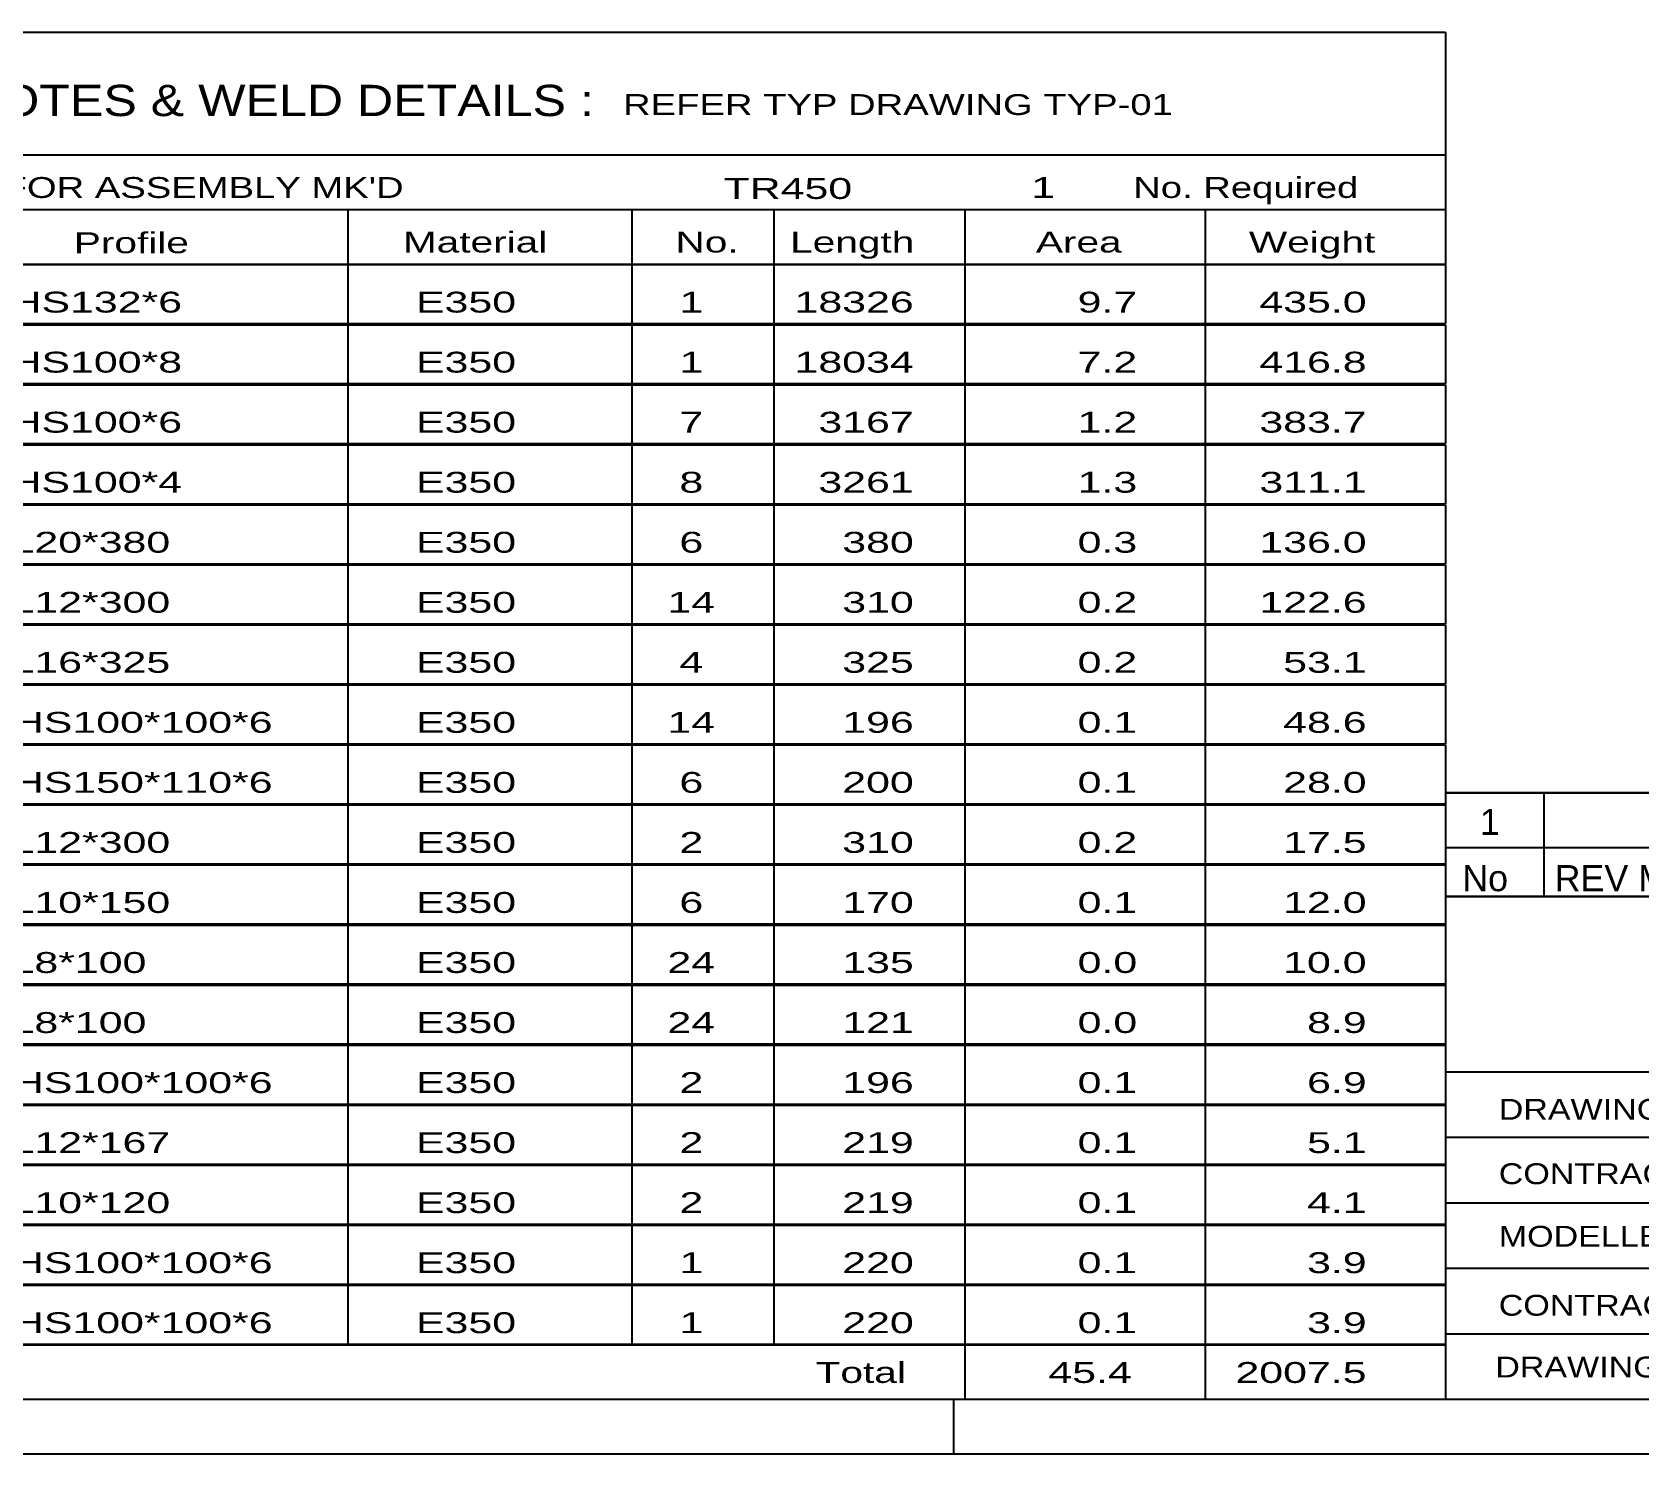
# Model space of a CAD drawing. Header units: millimetres. Extents: x 0 to 841, y 0 to 594.
# Drawn here: x 546.6 to 693.8, y 0 to 130.3 of the extents above; entities that cross this region are included whole.
import ezdxf

# ---------------------------------------------------------------- set-up
doc = ezdxf.new("R2010")
doc.units = ezdxf.units.MM
doc.styles.add('Arial Narrow', font='ARIALN.TTF', dxfattribs={"height": 0.2})

# ---------------------------------------------------------------- blocks, each defined once
blk = doc.blocks.new('Unknown-318888172-1133')
at = {"color": 5, "linetype": 'Continuous'}
for p, q in [((5, 5), (836, 5)), ((631, 0), (631, 5)), ((0, 0), (841, 0))]:
    blk.add_line(p, q, dxfattribs=at)
blk = doc.blocks.new('Unknown-318888172-17225')
at = {"color": 7, "linetype": 'Continuous'}
for p, q in [((676, 51.05), (676, 5)), ((676, 51.05), (836, 51.05)), ((676, 35), (836, 35)), ((676, 29), (836, 29)), ((676, 23), (836, 23)), ((676, 17), (836, 17)), ((676, 11), (818, 11)), ((676, 5), (836, 5))]:
    blk.add_line(p, q, dxfattribs=at)
at = {"color": 7, "style": 'Arial Narrow', "width": 1.425378}
for s, height, p in [('DRAWING TITLE', 1.9089, (680.88, 30.61)), ('CONTRACT', 1.909, (680.88, 24.71)), ('MODELLED BY', 1.9089, (680.88, 18.98)), ('CONTRACT NO', 1.9089, (680.88, 12.66)), ('DRAWING No', 1.909, (680.56, 7))]:
    blk.add_text(s, height=height, dxfattribs=at).set_placement(p)
blk = doc.blocks.new('Unknown-318888172-17226')
at = {"color": 7, "linetype": 'Continuous'}
for p, q in [((516, 130.25), (676, 130.25)), ((676, 130.25), (676, 119)), ((516, 119), (676, 119)), ((676, 119), (676, 114)), ((516, 114), (676, 114)), ((575.5, 114), (575.5, 109)), ((601.5, 114), (601.5, 109)), ((614.5, 114), (614.5, 109)), ((632, 114), (632, 109)), ((654, 114), (654, 109)), ((676, 114), (676, 109)), ((516, 109), (676, 109)), ((516, 108.95), (676, 108.95)), ((575.5, 109), (575.5, 103.5)), ((601.5, 109), (601.5, 103.5)), ((614.5, 109), (614.5, 103.5)), ((632, 109), (632, 103.5)), ((654, 109), (654, 103.5)), ((676, 108.95), (676, 103.55)), ((516, 103.55), (676, 103.55)), ((516, 103.45), (676, 103.45)), ((575.5, 103.5), (575.5, 98)), ((601.5, 103.5), (601.5, 98)), ((614.5, 103.5), (614.5, 98)), ((632, 103.5), (632, 98)), ((654, 103.5), (654, 98)), ((676, 103.45), (676, 98.05)), ((516, 98.05), (676, 98.05)), ((516, 97.95), (676, 97.95)), ((575.5, 98), (575.5, 92.5)), ((601.5, 98), (601.5, 92.5)), ((614.5, 98), (614.5, 92.5)), ((632, 98), (632, 92.5)), ((654, 98), (654, 92.5)), ((676, 97.95), (676, 92.55)), ((516, 92.55), (676, 92.55)), ((516, 92.45), (676, 92.45)), ((575.5, 92.5), (575.5, 87)), ((601.5, 92.5), (601.5, 87)), ((614.5, 92.5), (614.5, 87)), ((632, 92.5), (632, 87)), ((654, 92.5), (654, 87)), ((676, 92.45), (676, 87.05)), ((516, 87.05), (676, 87.05)), ((516, 86.95), (676, 86.95)), ((575.5, 87), (575.5, 81.5)), ((601.5, 87), (601.5, 81.5)), ((614.5, 87), (614.5, 81.5)), ((632, 87), (632, 81.5)), ((654, 87), (654, 81.5)), ((676, 86.95), (676, 81.55)), ((516, 81.55), (676, 81.55)), ((516, 81.45), (676, 81.45)), ((575.5, 81.5), (575.5, 76)), ((601.5, 81.5), (601.5, 76)), ((614.5, 81.5), (614.5, 76)), ((632, 81.5), (632, 76)), ((654, 81.5), (654, 76)), ((676, 81.45), (676, 76.05)), ((516, 76.05), (676, 76.05)), ((516, 75.95), (676, 75.95)), ((575.5, 76), (575.5, 70.5)), ((601.5, 76), (601.5, 70.5)), ((614.5, 76), (614.5, 70.5)), ((632, 76), (632, 70.5)), ((654, 76), (654, 70.5)), ((676, 75.95), (676, 70.55)), ((516, 70.55), (676, 70.55)), ((516, 70.45), (676, 70.45)), ((575.5, 70.5), (575.5, 65)), ((601.5, 70.5), (601.5, 65)), ((614.5, 70.5), (614.5, 65)), ((632, 70.5), (632, 65)), ((654, 70.5), (654, 65)), ((676, 70.45), (676, 65.05)), ((516, 65.05), (676, 65.05)), ((516, 64.95), (676, 64.95)), ((575.5, 65), (575.5, 59.5)), ((601.5, 65), (601.5, 59.5)), ((614.5, 65), (614.5, 59.5)), ((632, 65), (632, 59.5)), ((654, 65), (654, 59.5)), ((676, 64.95), (676, 59.55)), ((516, 59.55), (676, 59.55)), ((516, 59.45), (676, 59.45)), ((575.5, 59.5), (575.5, 54)), ((601.5, 59.5), (601.5, 54)), ((614.5, 59.5), (614.5, 54)), ((632, 59.5), (632, 54)), ((654, 59.5), (654, 54)), ((676, 59.45), (676, 54.05)), ((516, 54.05), (676, 54.05)), ((516, 53.95), (676, 53.95)), ((575.5, 54), (575.5, 48.5)), ((601.5, 54), (601.5, 48.5)), ((614.5, 54), (614.5, 48.5)), ((632, 54), (632, 48.5)), ((654, 54), (654, 48.5)), ((676, 53.95), (676, 48.55)), ((516, 48.55), (676, 48.55)), ((516, 48.45), (676, 48.45)), ((575.5, 48.5), (575.5, 43)), ((601.5, 48.5), (601.5, 43)), ((614.5, 48.5), (614.5, 43)), ((632, 48.5), (632, 43)), ((654, 48.5), (654, 43)), ((676, 48.45), (676, 43.05)), ((516, 43.05), (676, 43.05)), ((516, 42.95), (676, 42.95)), ((575.5, 43), (575.5, 37.5)), ((601.5, 43), (601.5, 37.5)), ((614.5, 43), (614.5, 37.5)), ((632, 43), (632, 37.5)), ((654, 43), (654, 37.5)), ((676, 42.95), (676, 37.55)), ((516, 37.55), (676, 37.55)), ((516, 37.45), (676, 37.45)), ((575.5, 37.5), (575.5, 32)), ((601.5, 37.5), (601.5, 32)), ((614.5, 37.5), (614.5, 32)), ((632, 37.5), (632, 32)), ((654, 37.5), (654, 32)), ((676, 37.45), (676, 32.05)), ((516, 32.05), (676, 32.05)), ((516, 31.95), (676, 31.95)), ((575.5, 32), (575.5, 26.5)), ((601.5, 32), (601.5, 26.5)), ((614.5, 32), (614.5, 26.5)), ((632, 32), (632, 26.5)), ((654, 32), (654, 26.5)), ((676, 31.95), (676, 26.55)), ((516, 26.55), (676, 26.55)), ((575.5, 26.5), (575.5, 21)), ((601.5, 26.5), (601.5, 21)), ((614.5, 26.5), (614.5, 21)), ((632, 26.5), (632, 21)), ((654, 26.5), (654, 21)), ((516, 26.45), (676, 26.45)), ((676, 26.45), (676, 21.05)), ((516, 21.05), (676, 21.05)), ((516, 20.95), (676, 20.95)), ((575.5, 21), (575.5, 15.5)), ((601.5, 21), (601.5, 15.5)), ((614.5, 21), (614.5, 15.5)), ((632, 21), (632, 15.5)), ((654, 21), (654, 15.5)), ((676, 20.95), (676, 15.55)), ((516, 15.55), (676, 15.55)), ((516, 15.45), (676, 15.45)), ((575.5, 15.5), (575.5, 10)), ((601.5, 15.5), (601.5, 10)), ((614.5, 15.5), (614.5, 10)), ((632, 15.5), (632, 10)), ((654, 15.5), (654, 10)), ((676, 15.45), (676, 10.05)), ((516, 10.05), (676, 10.05)), ((516, 10), (676, 10)), ((632, 10), (632, 5)), ((654, 10), (654, 5)), ((676, 10), (676, 5)), ((516, 5), (676, 5))]:
    blk.add_line(p, q, dxfattribs=at)
at = {"color": 7, "style": 'Arial Narrow'}
for s, height, width, p in [('GENERAL NOTES & WELD DETAILS :', 2.8633, 1.4, (517.15, 122.56)), ('REFER TYP DRAWING TYP-01', 1.9089, 1.6, (600.7, 122.66)), ("MATERIAL LIST FOR ASSEMBLY MK'D", 1.9089, 1.6, (517.15, 115.06)), ('TR450', 1.909, 1.794707, (609.9, 114.97)), ('1', 1.91, 1.794707, (638.08, 115.06)), ('No. Required', 1.9089, 1.6, (647.41, 115.06)), ('Profile', 1.909, 1.7, (550.41, 110)), ('Material', 1.909, 1.7, (580.54, 110.06)), ('No.', 1.909, 1.7, (605.5, 110.06)), ('Length', 1.909, 1.7, (616, 110.06)), ('Area', 1.909, 1.7, (638.5, 110.06)), ('Weight', 1.909, 1.7, (658, 110.06))]:
    blk.add_text(s, height=height, dxfattribs=dict(at, width=width)).set_placement(p)
at = {"color": 7, "linetype": 'Continuous', "style": 'Arial Narrow'}
for s, height, width, p in [('SHS132*6', 1.909, 1.794707, (542, 104.56)), ('E350', 1.909, 1.794707, (581.74, 104.56)), ('1', 1.91, 1.794707, (605.86, 104.56)), ('18326', 1.909, 1.794707, (616.4, 104.56)), ('9.7', 1.909, 1.794707, (642.32, 104.56)), ('435.0', 1.909, 1.794707, (658.96, 104.56)), ('SHS100*8', 1.909, 1.794707, (542, 99.06)), ('E350', 1.909, 1.794707, (581.74, 99.06)), ('1', 1.91, 1.794707, (605.86, 99.06)), ('18034', 1.909, 1.794707, (616.4, 99.06)), ('7.2', 1.909, 1.794707, (642.32, 99.06)), ('416.8', 1.909, 1.794707, (658.96, 99.06)), ('SHS100*6', 1.909, 1.794707, (542, 93.56)), ('E350', 1.909, 1.794707, (581.74, 93.56)), ('7', 1.91, 1.794707, (605.86, 93.56)), ('3167', 1.909, 1.794707, (618.58, 93.56)), ('1.2', 1.909, 1.794707, (642.32, 93.56)), ('383.7', 1.909, 1.794707, (658.96, 93.56)), ('SHS100*4', 1.909, 1.794707, (542, 88.06)), ('E350', 1.909, 1.794707, (581.74, 88.06)), ('8', 1.91, 1.794707, (605.86, 88.06)), ('3261', 1.909, 1.794707, (618.58, 88.06)), ('1.3', 1.909, 1.794707, (642.32, 88.06)), ('311.1', 1.909, 1.794707, (658.96, 88.06)), ('PL20*380', 1.909, 1.794707, (542, 82.56)), ('E350', 1.909, 1.794707, (581.74, 82.56)), ('6', 1.91, 1.794707, (605.86, 82.56)), ('380', 1.909, 1.794707, (620.77, 82.56)), ('0.3', 1.909, 1.794707, (642.32, 82.56)), ('136.0', 1.909, 1.794707, (658.96, 82.56)), ('PL12*300', 1.909, 1.794707, (542, 77.06)), ('E350', 1.909, 1.794707, (581.74, 77.06)), ('14', 1.909, 1.794707, (604.76, 77.06)), ('310', 1.909, 1.794707, (620.77, 77.06)), ('0.2', 1.909, 1.794707, (642.32, 77.06)), ('122.6', 1.909, 1.794707, (658.96, 77.06)), ('PL16*325', 1.909, 1.794707, (542, 71.56)), ('E350', 1.909, 1.794707, (581.74, 71.56)), ('4', 1.91, 1.794707, (605.86, 71.56)), ('325', 1.909, 1.794707, (620.77, 71.56)), ('0.2', 1.909, 1.794707, (642.32, 71.56)), ('53.1', 1.909, 1.794707, (661.14, 71.56)), ('RHS100*100*6', 1.9089, 1.794707, (542, 66.06)), ('E350', 1.909, 1.794707, (581.74, 66.06)), ('14', 1.909, 1.794707, (604.76, 66.06)), ('196', 1.909, 1.794707, (620.77, 66.06)), ('0.1', 1.909, 1.794707, (642.32, 66.06)), ('48.6', 1.909, 1.794707, (661.14, 66.06)), ('RHS150*110*6', 1.9089, 1.794707, (542, 60.56)), ('E350', 1.909, 1.794707, (581.74, 60.56)), ('6', 1.91, 1.794707, (605.86, 60.56)), ('200', 1.909, 1.794707, (620.77, 60.56)), ('0.1', 1.909, 1.794707, (642.32, 60.56)), ('28.0', 1.909, 1.794707, (661.14, 60.56)), ('PL12*300', 1.909, 1.794707, (542, 55.06)), ('E350', 1.909, 1.794707, (581.74, 55.06)), ('2', 1.91, 1.794707, (605.86, 55.06)), ('310', 1.909, 1.794707, (620.77, 55.06)), ('0.2', 1.909, 1.794707, (642.32, 55.06)), ('17.5', 1.909, 1.794707, (661.14, 55.06)), ('PL10*150', 1.909, 1.794707, (542, 49.56)), ('E350', 1.909, 1.794707, (581.74, 49.56)), ('6', 1.91, 1.794707, (605.86, 49.56)), ('170', 1.909, 1.794707, (620.77, 49.56)), ('0.1', 1.909, 1.794707, (642.32, 49.56)), ('12.0', 1.909, 1.794707, (661.14, 49.56)), ('PL8*100', 1.909, 1.794707, (542, 44.06)), ('E350', 1.909, 1.794707, (581.74, 44.06)), ('24', 1.909, 1.794707, (604.76, 44.06)), ('135', 1.909, 1.794707, (620.77, 44.06)), ('0.0', 1.909, 1.794707, (642.32, 44.06)), ('10.0', 1.909, 1.794707, (661.14, 44.06)), ('PL8*100', 1.909, 1.794707, (542, 38.56)), ('E350', 1.909, 1.794707, (581.74, 38.56)), ('24', 1.909, 1.794707, (604.76, 38.56)), ('121', 1.909, 1.794707, (620.77, 38.56)), ('0.0', 1.909, 1.794707, (642.32, 38.56)), ('8.9', 1.909, 1.794707, (663.33, 38.56)), ('RHS100*100*6', 1.9089, 1.794707, (542, 33.06)), ('E350', 1.909, 1.794707, (581.74, 33.06)), ('2', 1.91, 1.794707, (605.86, 33.06)), ('196', 1.909, 1.794707, (620.77, 33.06)), ('0.1', 1.909, 1.794707, (642.32, 33.06)), ('6.9', 1.909, 1.794707, (663.33, 33.06)), ('PL12*167', 1.909, 1.794707, (542, 27.56)), ('E350', 1.909, 1.794707, (581.74, 27.56)), ('2', 1.91, 1.794707, (605.86, 27.56)), ('219', 1.909, 1.794707, (620.77, 27.56)), ('0.1', 1.909, 1.794707, (642.32, 27.56)), ('5.1', 1.909, 1.794707, (663.33, 27.56)), ('PL10*120', 1.909, 1.794707, (542, 22.06)), ('E350', 1.909, 1.794707, (581.74, 22.06)), ('2', 1.91, 1.794707, (605.86, 22.06)), ('219', 1.909, 1.794707, (620.77, 22.06)), ('0.1', 1.909, 1.794707, (642.32, 22.06)), ('4.1', 1.909, 1.794707, (663.33, 22.06)), ('RHS100*100*6', 1.9089, 1.794707, (542, 16.56)), ('E350', 1.909, 1.794707, (581.74, 16.56)), ('1', 1.91, 1.794707, (605.86, 16.56)), ('220', 1.909, 1.794707, (620.77, 16.56)), ('0.1', 1.909, 1.794707, (642.32, 16.56)), ('3.9', 1.909, 1.794707, (663.33, 16.56)), ('RHS100*100*6', 1.9089, 1.794707, (542, 11.06)), ('E350', 1.909, 1.794707, (581.74, 11.06)), ('1', 1.91, 1.794707, (605.86, 11.06)), ('220', 1.909, 1.794707, (620.77, 11.06)), ('0.1', 1.909, 1.794707, (642.32, 11.06)), ('3.9', 1.909, 1.794707, (663.33, 11.06)), ('Total', 1.909, 1.7, (618.33, 6.5)), ('45.4', 1.909, 1.794707, (639.64, 6.5)), ('2007.5', 1.909, 1.794707, (656.77, 6.5))]:
    blk.add_text(s, height=height, dxfattribs=dict(at, width=width)).set_placement(p)
blk = doc.blocks.new('Unknown-318888172-17228')
at = {"color": 7, "linetype": 'Continuous'}
for p, q in [((676, 60.55), (836, 60.55)), ((836, 60.55), (676, 60.55)), ((676, 60.55), (676, 55.55)), ((685, 60.55), (685, 55.55)), ((676, 55.55), (836, 55.55)), ((676, 55.55), (676, 51.05)), ((676, 55.55), (836, 55.55)), ((685, 55.55), (685, 51.05)), ((836, 51.05), (676, 51.05))]:
    blk.add_line(p, q, dxfattribs=at)
at = {"color": 7, "linetype": 'Continuous', "style": 'Arial Narrow'}
for s, height, width, p in [('1', 2.39, 1.196471, (679.16, 56.7)), ('No', 2.386, 1.2, (677.54, 51.55)), ('REV MARK', 2.386, 1.2, (686, 51.55))]:
    blk.add_text(s, height=height, dxfattribs=dict(at, width=width)).set_placement(p)

msp = doc.modelspace()

# ---------------------------------------------------------------- block references
for name in ['Unknown-318888172-1133', 'Unknown-318888172-17226', 'Unknown-318888172-17228', 'Unknown-318888172-17225']:
    msp.add_blockref(name, (0, 0))

doc.saveas('drawing.dxf')
